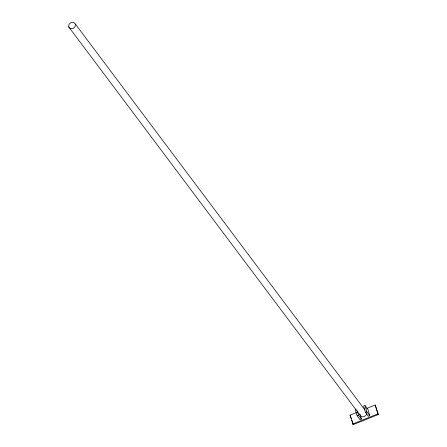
<?xml version="1.0" encoding="UTF-8"?>
<svg xmlns="http://www.w3.org/2000/svg" width="447" height="447" viewBox="0 0 447 447"><rect width="100%" height="100%" fill="white"/><g stroke="black" fill="none" stroke-linecap="round" stroke-linejoin="round"><path stroke-width="0.67" d="M366.618 412.967L366.361 414.883L364.238 416.738L361.584 416.805L359.952 415.039L68.659 26.831L69.006 24.272L71.123 22.417L73.783 22.35L75.414 24.116L365.026 410.089M75.414 24.116L75.068 26.675L72.95 28.53L70.291 28.591L68.659 26.831M356.158 409.094L355.225 409.469L357.114 415.799L360.003 419.649L361.399 419.085L359.891 414.023M365.015 405.535L363.618 406.094L365.501 412.425L368.389 416.274L369.792 415.71L367.903 409.385L365.015 405.535L366.903 411.86L369.792 415.71M366.831 408.402L375.217 405.027L378.341 414.525L353.169 424.65L350.046 415.151L356.499 412.553M357.114 415.799L358.511 415.235L361.399 419.085M365.501 412.425L366.903 411.86M352.689 424.007L377.86 413.883L378.341 414.525M350.046 415.151L351.471 418.956M375.217 405.027L377.86 413.883M357.192 410.804L358.511 415.235M351.85 420.219L352.415 422.119M352.795 423.387L353.169 424.65"/></g></svg>
